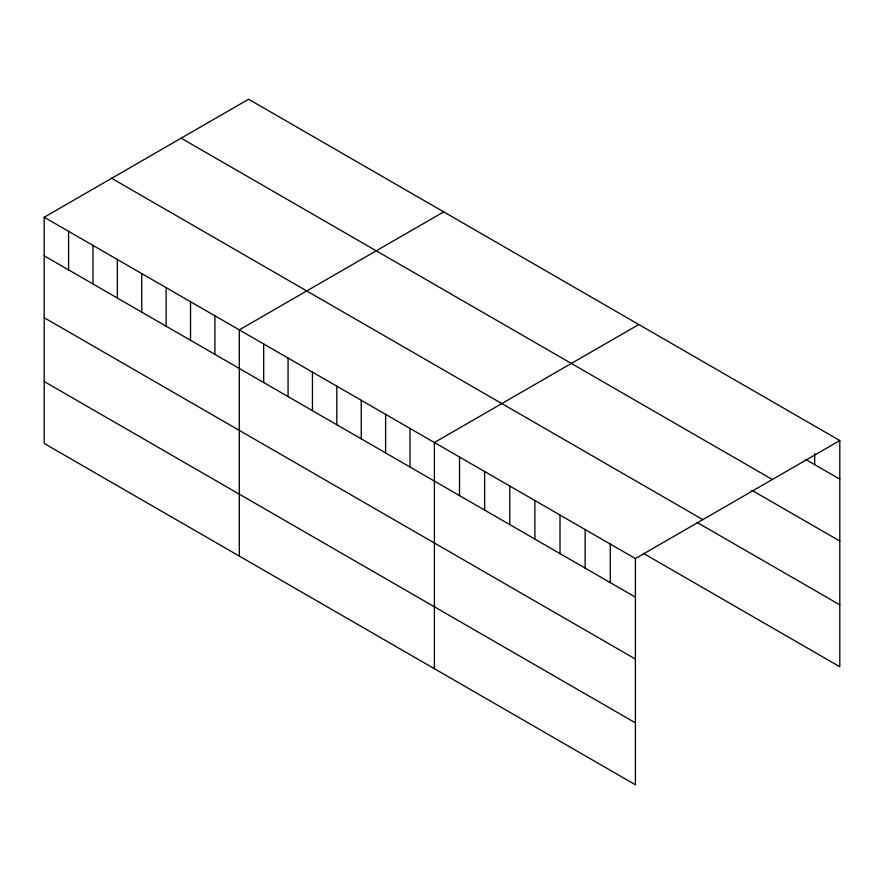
<?xml version="1.0" encoding="UTF-8"?>
<svg xmlns="http://www.w3.org/2000/svg" width="884" height="884" viewBox="0 0 884 884"><rect width="100%" height="100%" fill="white"/><g stroke="black" fill="none" stroke-linecap="round" stroke-linejoin="round"><path stroke-width="1.33" d="M44.2 217.254L635.397 558.566L635.397 784.76L44.2 443.448L44.2 217.254L248.603 99.24L839.8 440.552L839.8 666.746L643.364 553.34M443.702 211.873L239.299 329.887L239.299 556.08M638.789 324.505L434.387 442.519L434.387 668.713M635.397 558.566L839.8 440.552M805.534 459.337L839.8 479.128M181.154 138.18L772.351 479.504M751.864 490.266L839.8 541.041M111.649 178.303L702.846 519.626M697.045 522.411L839.8 604.833M44.2 255.819L635.397 597.131M44.2 317.732L635.397 659.055M44.2 381.523L635.397 722.847M814.672 453.603L814.672 464.619M610.269 544.069L610.269 582.633M585.142 529.56L585.142 568.125M560.014 515.052L560.014 553.616M534.886 500.543L534.886 539.107M509.77 486.045L509.77 524.61M484.642 471.537L484.642 510.101M459.514 457.028L459.514 495.592M409.999 428.442L409.999 467.006M385.612 414.364L385.612 452.928M361.224 400.286L361.224 438.851M336.837 386.209L336.837 424.773M312.45 372.12L312.45 410.684M288.062 358.042L288.062 396.607M263.675 343.964L263.675 382.529M214.911 315.809L214.911 354.373M190.524 301.731L190.524 340.296M166.137 287.643L166.137 326.207M141.749 273.565L141.749 312.129M117.362 259.487L117.362 298.052M92.975 245.409L92.975 283.974M68.587 231.332L68.587 269.896"/></g></svg>
